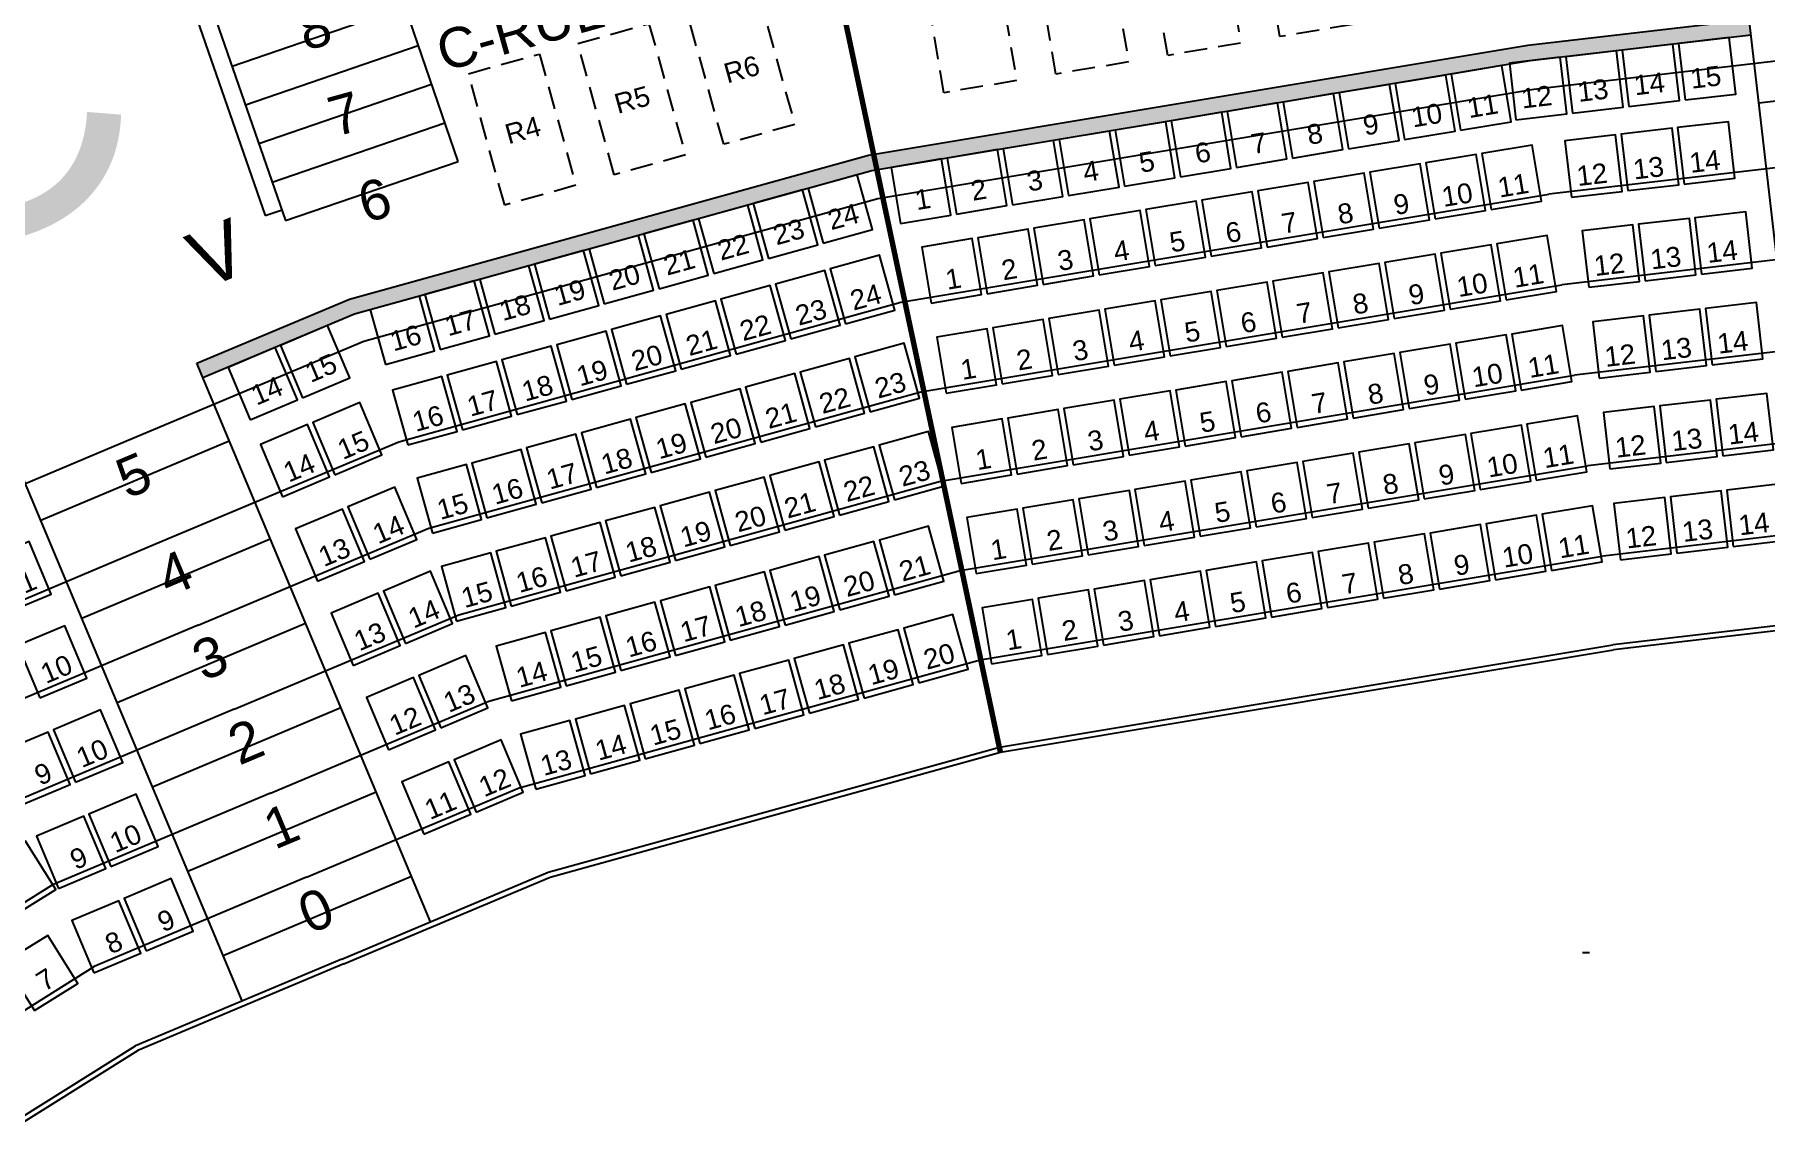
# Model space of a CAD drawing. Header units: millimetres. Extents: x 42980 to 202332, y 27411 to 140378.
# Drawn here: x 91141 to 106381, y 99298 to 108989 of the extents above; entities that cross this region are included whole.
import ezdxf
from ezdxf.enums import TextEntityAlignment as Align

# ---------------------------------------------------------------- set-up
doc = ezdxf.new("R2010")
doc.units = ezdxf.units.MM
doc.header["$LTSCALE"] = 100
doc.linetypes.add('DASHED_2', pattern=[3, 2, -1])
for name, color, linetype in [('A-3311-EA-', 3, 'CONTINUOUS'), ('A-3311-FYLL', 1, 'CONTINUOUS'), ('B-RADER_TELE', 252, 'CONTINUOUS'), ('B-STOLAR_TELE', 3, 'CONTINUOUS'), ('B-STOLNUMMER_TELE', 7, 'CONTINUOUS'), ('C-RADER_TELE', 252, 'CONTINUOUS'), ('C-RADNUMMER', 4, 'CONTINUOUS'), ('C-RADNUMMER_TELE', 4, 'CONTINUOUS'), ('C-RULLSTOLSPLATS', 1, 'DASHED_2'), ('C-STOLAR_TELE', 3, 'CONTINUOUS'), ('C-STOLNR RULLSTOLSPLATS', 7, 'CONTINUOUS'), ('C-STOLNUMMER_TELE', 7, 'CONTINUOUS'), ('C-TRAPPA', 254, 'CONTINUOUS'), ('C-TRAPPA_TELE', 254, 'CONTINUOUS'), ('D-RULLSTOLSPLATS', 1, 'DASHED_2'), ('D-TRAPPA_TELE', 254, 'CONTINUOUS'), ('RINK', 5, 'CONTINUOUS'), ('SEKTIONS_NR', 4, 'CONTINUOUS'), ('U-RADER', 252, 'CONTINUOUS')]:
    doc.layers.add(name, color=color, linetype=linetype)
doc.layers.add('SEKTIONER', color=4, linetype='CONTINUOUS', lineweight=70)
doc.styles.add('ARIAL', font='arial.ttf')

# ---------------------------------------------------------------- blocks, each defined once
blk = doc.blocks.new('KAJ')
at = {"layer": 'A-3311-FYLL'}
h = blk.add_hatch(color=256, dxfattribs=at)
h.paths.add_polyline_path([(-26185, 21995), (-26131, 21865), (-24795, 22427), (-20241, 23691), (-20271, 23827), (-24841, 22560)])
h.paths.add_polyline_path([(-12498, 24885), (-12514, 25024), (-14464, 24796), (-20271, 23827), (-20241, 23691), (-14444, 24658)])
at = {"layer": 'A-3311-EA-'}
for p, q in [((-14464, 24796), (-12514, 25023)), ((-12498, 24884), (-14444, 24658)), ((-20271, 23827), (-14464, 24796)), ((-14444, 24658), (-20241, 23691)), ((-24841, 22560), (-20271, 23827)), ((-20241, 23691), (-24795, 22427)), ((-26185, 21995), (-24841, 22560)), ((-24795, 22427), (-26131, 21866))]:
    blk.add_line(p, q, dxfattribs=at)

msp = doc.modelspace()

# ---------------------------------------------------------------- linework, layer by layer
at = {"layer": 'B-RADER_TELE'}
for p, q in [((89745, 104485), (91893, 105388)), ((90177, 103652), (92262, 104529)), ((92581, 103789), (90549, 102935)), ((92899, 103050), (90921, 102218)), ((93217, 102311), (91293, 101502)), ((87889, 99369), (91293, 101502)), ((93536, 101571), (91666, 100785)), ((88386, 98731), (91666, 100785)), ((93846, 100850), (92028, 100086)), ((93864, 100809), (92049, 100046)), ((88870, 98108), (92028, 100086)), ((88898, 98072), (92049, 100046))]:
    msp.add_line(p, q, dxfattribs=at)
at = {"layer": 'B-STOLAR_TELE'}
for points in [[(90871, 103889), (91286, 104064), (91092, 104525), (90677, 104350)], [(91186, 103149), (91601, 103323), (91407, 103784), (90992, 103610)], [(91501, 102408), (91916, 102582), (91722, 103043), (91307, 102869)], [(91040, 102214), (91455, 102388), (91261, 102849), (90846, 102675)], [(91813, 101666), (92228, 101840), (92034, 102301), (91619, 102127)], [(91352, 101472), (91767, 101646), (91573, 102107), (91158, 101933)], [(90945, 101225), (91327, 101463), (91061, 101887), (90680, 101648)], [(92123, 100923), (92537, 101097), (92344, 101558), (91929, 101384)], [(91662, 100729), (92076, 100903), (91883, 101364), (91468, 101190)], [(91140, 100396), (91521, 100635), (91256, 101059), (90874, 100820)]]:
    msp.add_lwpolyline(points, close=True, dxfattribs=at)
at = {"layer": 'C-RADER_TELE'}
for p, q in [((104343, 108510), (107177, 108841)), ((98566, 107546), (104343, 108510)), ((107284, 107912), (104475, 107584)), ((94040, 106290), (98566, 107546)), ((98768, 106632), (104475, 107584)), ((107376, 107112), (104588, 106787)), ((98943, 105845), (104588, 106787)), ((94347, 105405), (98768, 106632)), ((91893, 105388), (94040, 106290)), ((107469, 106313), (104701, 105990)), ((99117, 105058), (104701, 105990)), ((94612, 104643), (98943, 105845)), ((107561, 105513), (104814, 105192)), ((92262, 104529), (94347, 105405)), ((99291, 104271), (104814, 105192)), ((94877, 103882), (99117, 105058)), ((107653, 104713), (104927, 104395)), ((92581, 103789), (94612, 104643)), ((99466, 103484), (104927, 104395)), ((95141, 103120), (99291, 104271)), ((92899, 103050), (94877, 103882)), ((107743, 103933), (105037, 103618)), ((107748, 103889), (105043, 103573)), ((95406, 102358), (99466, 103484)), ((99636, 102716), (105037, 103618)), ((99645, 102672), (105043, 103573)), ((93217, 102311), (95141, 103120)), ((95664, 101615), (99636, 102716)), ((95679, 101572), (99645, 102672)), ((93536, 101571), (95406, 102358)), ((93846, 100850), (95664, 101615)), ((93864, 100809), (95679, 101572))]:
    msp.add_line(p, q, dxfattribs=at)
at = {"layer": 'C-RULLSTOLSPLATS'}
for points in [[(96887, 109179), (97513, 109353), (97834, 108197), (97208, 108023)], [(95923, 108911), (96550, 109085), (96871, 107929), (96244, 107755)], [(94960, 108645), (95586, 108818), (95907, 107662), (95280, 107488)]]:
    msp.add_lwpolyline(points, close=True, dxfattribs=at)
at = {"layer": 'C-STOLAR_TELE'}
for points in [[(104681, 108298), (105128, 108350), (105070, 108847), (104623, 108794)], [(105178, 108356), (105625, 108408), (105567, 108905), (105120, 108852)], [(105674, 108414), (106121, 108466), (106063, 108963), (105616, 108910)], [(103697, 108148), (104141, 108222), (104059, 108716), (103615, 108642)], [(104184, 108240), (104631, 108292), (104573, 108789), (104126, 108736)], [(102711, 107984), (103155, 108058), (103072, 108551), (102628, 108477)], [(103204, 108066), (103648, 108140), (103566, 108633), (103122, 108559)], [(101724, 107820), (102168, 107894), (102086, 108387), (101642, 108313)], [(102217, 107902), (102661, 107976), (102579, 108469), (102135, 108395)], [(100738, 107655), (101182, 107729), (101100, 108222), (100656, 108148)], [(101231, 107737), (101675, 107811), (101593, 108305), (101149, 108231)], [(105666, 107673), (106113, 107725), (106055, 108222), (105608, 108170)], [(99751, 107491), (100195, 107565), (100113, 108058), (99669, 107984)], [(100245, 107573), (100689, 107647), (100606, 108140), (100162, 108066)], [(104673, 107557), (105120, 107609), (105062, 108106), (104615, 108054)], [(105170, 107615), (105617, 107667), (105559, 108164), (105112, 108112)], [(99258, 107409), (99702, 107483), (99620, 107976), (99176, 107902)], [(103473, 107366), (103917, 107440), (103834, 107933), (103391, 107859)], [(103966, 107448), (104410, 107522), (104328, 108015), (103884, 107941)], [(98084, 107152), (98518, 107273), (98384, 107754), (97951, 107634)], [(98765, 107326), (99209, 107400), (99127, 107894), (98683, 107820)], [(102486, 107202), (102930, 107276), (102848, 107769), (102404, 107695)], [(102980, 107284), (103423, 107358), (103341, 107851), (102897, 107777)], [(97602, 107019), (98036, 107139), (97903, 107621), (97469, 107501)], [(101500, 107037), (101944, 107111), (101862, 107604), (101418, 107530)], [(101993, 107119), (102437, 107193), (102355, 107687), (101911, 107613)], [(97120, 106885), (97554, 107006), (97421, 107487), (96987, 107367)], [(101007, 106955), (101451, 107029), (101368, 107522), (100925, 107448)], [(96639, 106752), (97072, 106872), (96939, 107354), (96505, 107234)], [(100020, 106790), (100464, 106864), (100382, 107358), (99938, 107284)], [(100514, 106873), (100957, 106947), (100875, 107440), (100431, 107366)], [(104825, 106764), (105272, 106816), (105214, 107313), (104767, 107261)], [(105322, 106822), (105769, 106874), (105711, 107371), (105264, 107319)], [(105818, 106880), (106265, 106932), (106207, 107429), (105760, 107377)], [(96157, 106618), (96590, 106739), (96457, 107220), (96023, 107100)], [(99034, 106626), (99478, 106700), (99396, 107193), (98952, 107119)], [(99527, 106708), (99971, 106782), (99889, 107275), (99445, 107201)], [(103605, 106572), (104049, 106646), (103967, 107139), (103523, 107065)], [(104098, 106654), (104542, 106728), (104460, 107221), (104016, 107147)], [(95675, 106485), (96109, 106605), (95975, 107087), (95541, 106967)], [(98281, 106444), (98714, 106564), (98581, 107046), (98147, 106926)], [(103112, 106490), (103556, 106564), (103474, 107057), (103030, 106983)], [(95193, 106351), (95627, 106472), (95493, 106953), (95060, 106833)], [(97799, 106311), (98233, 106431), (98099, 106913), (97665, 106792)], [(102126, 106325), (102570, 106399), (102487, 106892), (102043, 106818)], [(102619, 106408), (103063, 106481), (102981, 106975), (102537, 106901)], [(94229, 106085), (94663, 106205), (94530, 106687), (94096, 106566)], [(94711, 106218), (95145, 106338), (95011, 106820), (94578, 106700)], [(97317, 106177), (97751, 106297), (97617, 106779), (97184, 106659)], [(101139, 106161), (101583, 106235), (101501, 106728), (101057, 106654)], [(101632, 106243), (102076, 106317), (101994, 106810), (101550, 106736)], [(96835, 106044), (97269, 106164), (97135, 106646), (96702, 106526)], [(100153, 105996), (100597, 106070), (100515, 106564), (100071, 106490)], [(100646, 106079), (101090, 106153), (101008, 106646), (100564, 106572)], [(105415, 106023), (105862, 106075), (105804, 106571), (105357, 106519)], [(105912, 106081), (106359, 106133), (106301, 106629), (105854, 106577)], [(93500, 105792), (93915, 105967), (93721, 106428), (93306, 106253)], [(95871, 105777), (96305, 105897), (96172, 106379), (95738, 106259)], [(96353, 105910), (96787, 106030), (96653, 106512), (96220, 106392)], [(99166, 105832), (99610, 105906), (99528, 106399), (99084, 106325)], [(99660, 105914), (100104, 105988), (100021, 106481), (99577, 106407)], [(104231, 105860), (104675, 105934), (104593, 106427), (104149, 106353)], [(104918, 105965), (105365, 106017), (105307, 106513), (104860, 106461)], [(93039, 105598), (93454, 105773), (93260, 106234), (92845, 106059)], [(95390, 105643), (95823, 105763), (95690, 106245), (95256, 106125)], [(98497, 105669), (98931, 105789), (98798, 106271), (98364, 106151)], [(103245, 105696), (103688, 105770), (103606, 106263), (103162, 106189)], [(103738, 105778), (104182, 105852), (104099, 106345), (103656, 106271)], [(94908, 105510), (95341, 105630), (95208, 106112), (94774, 105992)], [(98016, 105535), (98449, 105655), (98316, 106137), (97882, 106017)], [(102258, 105531), (102702, 105605), (102620, 106098), (102176, 106024)], [(102751, 105613), (103195, 105687), (103113, 106181), (102669, 106107)], [(94426, 105376), (94860, 105496), (94726, 105978), (94292, 105858)], [(97534, 105402), (97967, 105522), (97834, 106004), (97400, 105884)], [(101272, 105367), (101716, 105441), (101633, 105934), (101190, 105860)], [(101765, 105449), (102209, 105523), (102127, 106016), (101683, 105942)], [(97052, 105268), (97486, 105389), (97352, 105870), (96918, 105750)], [(100285, 105202), (100729, 105276), (100647, 105770), (100203, 105696)], [(100779, 105285), (101222, 105359), (101140, 105852), (100696, 105778)], [(105508, 105223), (105955, 105275), (105897, 105772), (105450, 105720)], [(106005, 105281), (106452, 105333), (106394, 105830), (105947, 105778)], [(93784, 105114), (94199, 105289), (94005, 105750), (93590, 105575)], [(96570, 105135), (97004, 105255), (96870, 105737), (96436, 105617)], [(99792, 105120), (100236, 105194), (100154, 105687), (99710, 105613)], [(104363, 105066), (104807, 105140), (104725, 105633), (104281, 105559)], [(105012, 105165), (105459, 105217), (105401, 105714), (104954, 105662)], [(93323, 104921), (93738, 105095), (93544, 105556), (93129, 105381)], [(95606, 104868), (96040, 104988), (95906, 105470), (95473, 105350)], [(96088, 105001), (96522, 105122), (96388, 105603), (95955, 105483)], [(98711, 104893), (99145, 105013), (99011, 105495), (98578, 105375)], [(99299, 105038), (99743, 105112), (99661, 105605), (99217, 105531)], [(103377, 104902), (103821, 104976), (103739, 105469), (103295, 105395)], [(103870, 104984), (104314, 105058), (104232, 105551), (103788, 105477)], [(95124, 104734), (95558, 104855), (95425, 105336), (94991, 105216)], [(98229, 104759), (98663, 104879), (98530, 105361), (98096, 105241)], [(102884, 104819), (103328, 104893), (103245, 105387), (102802, 105313)], [(94643, 104601), (95076, 104721), (94943, 105203), (94509, 105083)], [(97747, 104626), (98181, 104746), (98048, 105228), (97614, 105108)], [(101897, 104655), (102341, 104729), (102259, 105222), (101815, 105148)], [(102391, 104737), (102834, 104811), (102752, 105304), (102308, 105230)], [(94092, 104371), (94507, 104545), (94313, 105006), (93898, 104831)], [(97266, 104492), (97699, 104612), (97566, 105094), (97132, 104974)], [(100911, 104491), (101355, 104565), (101273, 105058), (100829, 104984)], [(101404, 104573), (101848, 104647), (101766, 105140), (101322, 105066)], [(106098, 104481), (106545, 104534), (106487, 105030), (106040, 104978)], [(96784, 104359), (97217, 104479), (97084, 104961), (96650, 104841)], [(99925, 104326), (100369, 104400), (100286, 104893), (99842, 104819)], [(100418, 104408), (100862, 104482), (100780, 104976), (100336, 104902)], [(105105, 104365), (105552, 104418), (105494, 104914), (105047, 104862)], [(105602, 104423), (106049, 104476), (105991, 104972), (105544, 104920)], [(93631, 104177), (94046, 104351), (93852, 104812), (93437, 104638)], [(96302, 104225), (96736, 104345), (96602, 104827), (96168, 104707)], [(99431, 104244), (99875, 104318), (99793, 104811), (99349, 104737)], [(104004, 104190), (104448, 104264), (104366, 104757), (103922, 104683)], [(104498, 104272), (104942, 104346), (104859, 104840), (104415, 104766)], [(95338, 103958), (95772, 104079), (95638, 104560), (95205, 104440)], [(95820, 104092), (96254, 104212), (96120, 104694), (95687, 104574)], [(98712, 104058), (99146, 104178), (99012, 104660), (98579, 104539)], [(103018, 104026), (103462, 104100), (103380, 104593), (102936, 104519)], [(103511, 104108), (103955, 104182), (103873, 104675), (103429, 104601)], [(94856, 103825), (95290, 103945), (95157, 104427), (94723, 104307)], [(98230, 103924), (98664, 104044), (98530, 104526), (98097, 104406)], [(102032, 103861), (102476, 103935), (102393, 104428), (101950, 104355)], [(102525, 103944), (102969, 104018), (102887, 104511), (102443, 104437)], [(94406, 103629), (94821, 103804), (94627, 104265), (94212, 104090)], [(97266, 103657), (97700, 103777), (97567, 104259), (97133, 104139)], [(97748, 103791), (98182, 103911), (98049, 104393), (97615, 104272)], [(101045, 103697), (101489, 103771), (101407, 104264), (100963, 104190)], [(101539, 103779), (101982, 103853), (101900, 104346), (101456, 104272)], [(96785, 103524), (97218, 103644), (97085, 104126), (96651, 104005)], [(100059, 103532), (100503, 103606), (100421, 104100), (99977, 104026)], [(100552, 103615), (100996, 103689), (100914, 104182), (100470, 104108)], [(93945, 103436), (94360, 103610), (94166, 104071), (93751, 103896)], [(96303, 103390), (96736, 103510), (96603, 103992), (96169, 103872)], [(99566, 103450), (100010, 103524), (99927, 104017), (99484, 103943)], [(95821, 103257), (96255, 103377), (96121, 103859), (95687, 103739)], [(98926, 103282), (99360, 103402), (99227, 103884), (98793, 103763)], [(95339, 103123), (95773, 103243), (95639, 103725), (95206, 103605)], [(98445, 103148), (98878, 103268), (98745, 103750), (98311, 103630)], [(94717, 102887), (95132, 103061), (94938, 103522), (94523, 103348)], [(97481, 102881), (97915, 103001), (97781, 103483), (97347, 103363)], [(97963, 103015), (98396, 103135), (98263, 103617), (97829, 103497)], [(94256, 102693), (94671, 102867), (94477, 103328), (94062, 103154)], [(96999, 102748), (97433, 102868), (97299, 103350), (96866, 103230)], [(96517, 102614), (96951, 102734), (96817, 103216), (96384, 103096)], [(96035, 102481), (96469, 102601), (96335, 103083), (95902, 102963)], [(95553, 102347), (95987, 102467), (95854, 102949), (95420, 102829)], [(95028, 102144), (95443, 102319), (95249, 102780), (94834, 102605)], [(94567, 101951), (94982, 102125), (94788, 102586), (94373, 102411)]]:
    msp.add_lwpolyline(points, close=True, dxfattribs=at)
at = {"layer": 'C-TRAPPA'}
for p, q in [((94870, 107872), (94273, 109611)), ((92573, 109119), (93172, 107395)), ((92716, 109179), (93351, 107351)), ((92997, 108371), (94519, 108894)), ((93233, 107691), (94753, 108213)), ((93351, 107351), (94870, 107872)), ((93172, 107395), (93319, 107446))]:
    msp.add_line(p, q, dxfattribs=at)
for points in [[(92879, 108711), (94402, 109234), (94273, 109611)], [(93115, 108031), (94636, 108553)]]:
    msp.add_lwpolyline(points, dxfattribs=at)
at = {"layer": 'C-TRAPPA_TELE'}
for p, q in [((94627, 101178), (92568, 106095)), ((92968, 100481), (90909, 105397))]:
    msp.add_line(p, q, dxfattribs=at)
for points in [[(91195, 104714), (92854, 105412)], [(91556, 103852), (93215, 104550)], [(91867, 103109), (93526, 103807)], [(92178, 102367), (93837, 103065)], [(92489, 101624), (94148, 102322)], [(92800, 100882), (94459, 101580)]]:
    msp.add_lwpolyline(points, dxfattribs=at)
at = {"layer": 'D-RULLSTOLSPLATS'}
for points in [[(101907, 110154), (102548, 110261), (102746, 109078), (102105, 108971)], [(100921, 109990), (101562, 110097), (101760, 108913), (101118, 108806)], [(99935, 109824), (100576, 109931), (100773, 108748), (100132, 108641)], [(98948, 109660), (99589, 109767), (99787, 108584), (99146, 108477)]]:
    msp.add_lwpolyline(points, close=True, dxfattribs=at)
at = {"layer": 'D-TRAPPA_TELE'}
msp.add_line((106849, 103829), (106238, 109124), dxfattribs=at)
msp.add_lwpolyline([(106323, 108389), (108111, 108598)], dxfattribs=at)
at = {"layer": 'RINK'}
msp.add_line((104831, 100905), (104771, 100905), dxfattribs=at)
at = {"layer": 'SEKTIONER'}
msp.add_line((99645, 102672), (93972, 129453), dxfattribs=at)

# ---------------------------------------------------------------- block references
at = {"layer": 'U-RADER'}
msp.add_blockref('KAJ', (118753, 84100), dxfattribs=at)

# ---------------------------------------------------------------- texts
at = {"layer": 'B-STOLNUMMER_TELE', "style": 'ARIAL'}
for s, rotation, p in [('11', 22.806, (90926, 104012)), ('10', 22.806, (91241, 103271)), ('10', 22.806, (91556, 102530)), ('9', 22.806, (91187, 102375)), ('10', 22.806, (91850, 101781)), ('9', 22.806, (91500, 101633)), ('9', 22.806, (92270, 101084)), ('8', 22.806, (91809, 100890)), ('7', 32.0591, (91227, 100559))]:
    msp.add_text(s, height=175, rotation=rotation, dxfattribs=at).set_placement(p)
at = {"layer": 'C-RADNUMMER', "style": 'ARIAL'}
for s, p in [('8', (93522, 108844)), ('7', (93786, 108087)), ('6', (94050, 107329))]:
    msp.add_text(s, height=350, rotation=15.5158, dxfattribs=at).set_placement(p)
at = {"layer": 'C-RADNUMMER_TELE', "style": 'ARIAL'}
for s, p in [('5', (91955, 104898)), ('4', (92318, 104036)), ('3', (92627, 103293)), ('2', (92942, 102552)), ('1', (93254, 101810)), ('0', (93560, 101066))]:
    msp.add_text(s, height=350, rotation=22.8092, dxfattribs=at).set_placement(p)
at = {"layer": 'C-STOLNR RULLSTOLSPLATS', "style": 'ARIAL'}
for s, p in [('R6', (97404, 108549)), ('R5', (96440, 108281)), ('R4', (95477, 108014))]:
    msp.add_text(s, height=175, rotation=15.5062, dxfattribs=at).set_placement(p, align=Align.BOTTOM_CENTER)
at = {"layer": 'C-STOLNUMMER_TELE', "style": 'ARIAL'}
for s, rotation, p in [('15', 6.66, (105730, 108512)), ('12', 6.66, (104241, 108338)), ('13', 6.66, (104737, 108396)), ('14', 6.66, (105234, 108454)), ('10', 9.4634, (103278, 108171)), ('11', 9.4634, (103771, 108253)), ('8', 9.4634, (102361, 108018)), ('9', 9.4634, (102854, 108100)), ('7', 9.4634, (101867, 107936)), ('5', 9.4634, (100881, 107772)), ('6', 9.4634, (101374, 107854)), ('13', 6.66, (105226, 107713)), ('14', 6.66, (105722, 107771)), ('3', 9.4634, (99895, 107607)), ('4', 9.4634, (100388, 107689)), ('11', 9.4634, (104040, 107553)), ('12', 6.66, (104729, 107655)), ('1', 9.4634, (98908, 107443)), ('2', 9.4634, (99401, 107525)), ('10', 9.4634, (103547, 107471)), ('24', 15.4836, (98154, 107266)), ('8', 9.4634, (102630, 107318)), ('9', 9.4634, (103123, 107400)), ('23', 15.4836, (97673, 107133)), ('6', 9.4634, (101643, 107153)), ('7', 9.4634, (102136, 107236)), ('22', 15.4836, (97183, 106998)), ('4', 9.4634, (100657, 106989)), ('5', 9.4634, (101150, 107071)), ('14', 6.66, (105874, 106978)), ('21', 15.4836, (96709, 106866)), ('2', 9.4634, (99670, 106825)), ('3', 9.4634, (100164, 106907)), ('12', 6.66, (104881, 106863)), ('13', 6.66, (105378, 106921)), ('19', 15.4836, (95745, 106599)), ('20', 15.4836, (96227, 106733)), ('1', 9.4634, (99177, 106742)), ('10', 9.4634, (103679, 106677)), ('11', 9.4634, (104173, 106759)), ('18', 15.4836, (95263, 106466)), ('24', 15.4836, (98351, 106558)), ('8', 9.4634, (102762, 106524)), ('9', 9.4634, (103255, 106606)), ('17', 15.4836, (94782, 106332)), ('23', 15.4836, (97869, 106425)), ('6', 9.4634, (101776, 106359)), ('7', 9.4634, (102269, 106442)), ('16', 15.4836, (94300, 106199)), ('21', 15.4836, (96905, 106158)), ('22', 15.4836, (97379, 106289)), ('4', 9.4634, (100789, 106195)), ('5', 9.4634, (101282, 106277)), ('14', 6.66, (105968, 106179)), ('20', 15.4836, (96424, 106024)), ('3', 9.4634, (100296, 106113)), ('12', 6.66, (104975, 106063)), ('13', 6.66, (105471, 106121)), ('15', 22.806, (93571, 105921)), ('19', 15.4836, (95942, 105891)), ('1', 9.4634, (99310, 105948)), ('2', 9.4634, (99803, 106031)), ('10', 9.4634, (103812, 105883)), ('11', 9.4634, (104305, 105965)), ('14', 22.806, (93094, 105721)), ('18', 15.4836, (95460, 105757)), ('23', 15.4836, (98568, 105783)), ('8', 9.4634, (102895, 105730)), ('9', 9.4634, (103388, 105812)), ('17', 15.4836, (94978, 105624)), ('22', 15.4836, (98078, 105648)), ('7', 9.4634, (102401, 105648)), ('16', 15.4836, (94496, 105490)), ('20', 15.4836, (97122, 105382)), ('21', 15.4836, (97604, 105516)), ('5', 9.4634, (101415, 105483)), ('6', 9.4634, (101908, 105565)), ('15', 22.806, (93855, 105243)), ('19', 15.4836, (96640, 105249)), ('3', 9.4634, (100429, 105319)), ('4', 9.4634, (100922, 105401)), ('12', 6.66, (105068, 105263)), ('13', 6.66, (105564, 105321)), ('14', 6.66, (106061, 105379)), ('18', 15.4836, (96158, 105115)), ('1', 9.4634, (99442, 105154)), ('2', 9.4634, (99935, 105237)), ('11', 9.4634, (104437, 105171)), ('14', 22.806, (93378, 105043)), ('17', 15.4836, (95677, 104982)), ('23', 15.4836, (98781, 105007)), ('9', 9.4634, (103520, 105018)), ('10', 9.4634, (103944, 105089)), ('16', 15.4836, (95195, 104849)), ('22', 15.4836, (98292, 104872)), ('7', 9.4634, (102534, 104854)), ('8', 9.4634, (103027, 104936)), ('15', 15.4836, (94713, 104715)), ('21', 15.4836, (97771, 104727)), ('5', 9.4634, (101547, 104689)), ('6', 9.4634, (102041, 104771)), ('14', 22.806, (94165, 104500)), ('19', 15.4836, (96854, 104473)), ('20', 15.4836, (97336, 104606)), ('3', 9.4634, (100561, 104525)), ('4', 9.4634, (101054, 104607)), ('13', 6.66, (105658, 104522)), ('14', 6.66, (106154, 104580)), ('13', 22.806, (93688, 104300)), ('18', 15.4836, (96372, 104339)), ('1', 9.4634, (99575, 104360)), ('2', 9.4634, (100068, 104442)), ('11', 9.4634, (104572, 104377)), ('12', 6.66, (105161, 104464)), ('17', 15.4836, (95890, 104206)), ('21', 15.4836, (98782, 104172)), ('9', 9.4634, (103654, 104224)), ('10', 9.4634, (104079, 104295)), ('16', 15.4836, (95409, 104072)), ('20', 15.4836, (98293, 104036)), ('7', 9.4634, (102668, 104060)), ('8', 9.4634, (103161, 104142)), ('15', 15.4836, (94927, 103939)), ('19', 15.4836, (97819, 103905)), ('6', 9.4634, (102175, 103978)), ('14', 22.806, (94477, 103758)), ('18', 15.4836, (97337, 103771)), ('4', 9.4634, (101188, 103813)), ('5', 9.4634, (101682, 103895)), ('13', 22.806, (94000, 103558)), ('17', 15.4836, (96855, 103638)), ('2', 9.4634, (100202, 103649)), ('3', 9.4634, (100695, 103731)), ('16', 15.4836, (96373, 103504)), ('1', 9.4634, (99709, 103567)), ('15', 15.4836, (95891, 103371)), ('19', 15.4836, (98507, 103260)), ('20', 15.4836, (98997, 103396)), ('14', 15.4836, (95409, 103237)), ('18', 15.4836, (98033, 103129)), ('13', 22.806, (94788, 103016)), ('17', 15.4836, (97551, 102995)), ('12', 22.806, (94311, 102815)), ('16', 15.4836, (97069, 102862)), ('15', 15.4836, (96587, 102728)), ('14', 15.4836, (96106, 102595)), ('13', 15.4836, (95624, 102461)), ('12', 22.806, (95099, 102273)), ('11', 22.806, (94622, 102073))]:
    msp.add_text(s, height=175, rotation=rotation, dxfattribs=at).set_placement(p)
at = {"layer": 'SEKTIONS_NR', "style": 'ARIAL'}
for s, height, p in [('C', 2500, (89942, 106782)), ('V', 500, (92634, 106742))]:
    msp.add_text(s, height=height, rotation=22.8092, dxfattribs=at).set_placement(p)
msp.add_text('C-RULLSTOL', height=350, rotation=15.64, dxfattribs=at).set_placement((96207, 109072), align=Align.CENTER)

doc.saveas('drawing.dxf')
